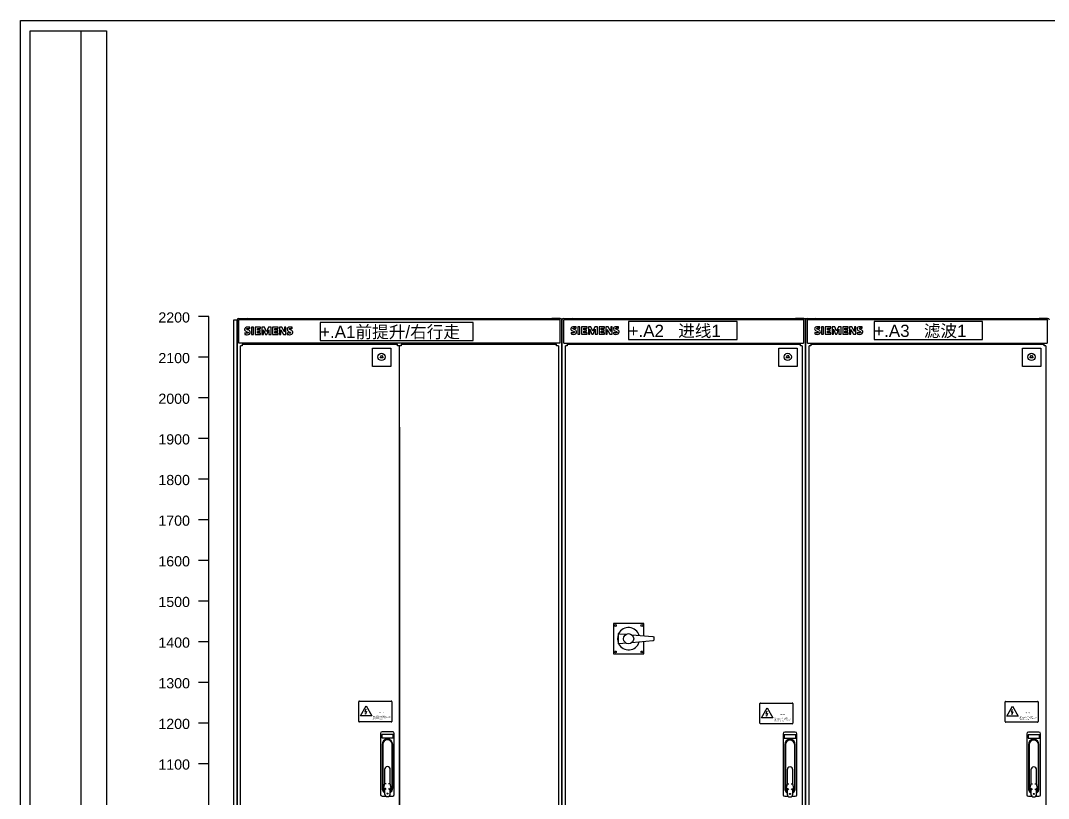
# Model space of a CAD drawing. Header units: inches. Extents: x 0 to 420, y 0 to 297.
# Drawn here: x 0.5 to 202.9, y 144.3 to 297.4 of the extents above; entities that cross this region are included whole.
import ezdxf
from ezdxf.enums import TextEntityAlignment as Align

# ---------------------------------------------------------------- set-up
doc = ezdxf.new("R2010")
doc.units = ezdxf.units.IN
doc.layers.add('Default', color=7, linetype='Continuous')
doc.layers.add('DV1_Default', color=7, linetype='Continuous')
doc.styles.add('SEACAD_arial_ttf', font='arial.ttf', dxfattribs={"height": 0.2})
doc.styles.add('SEACAD_arial_ttfB', font='arial.ttf', dxfattribs={"height": 0.2})

# ---------------------------------------------------------------- blocks, each defined once
blk = doc.blocks.new('SE')
at = {"layer": 'Default', "color": 7, "linetype": 'Continuous', "ltscale": 25.4}
for p, q in [((69.82, 229.31), (69.82, 232.92)), ((69.82, 232.92), (73.43, 232.92)), ((73.43, 232.92), (73.43, 229.31)), ((149.82, 229.31), (149.82, 232.92)), ((149.82, 232.92), (153.43, 232.92)), ((153.43, 232.92), (153.43, 229.31)), ((197.82, 229.31), (197.82, 232.92)), ((197.82, 232.92), (201.43, 232.92)), ((201.43, 232.92), (201.43, 229.31)), ((71.28, 230.96), (71.59, 231.5)), ((71.92, 230.96), (71.28, 230.96)), ((71.59, 231.5), (71.92, 230.96)), ((151.28, 230.96), (151.59, 231.5)), ((151.92, 230.96), (151.28, 230.96)), ((151.59, 231.5), (151.92, 230.96)), ((199.28, 230.96), (199.59, 231.5)), ((199.92, 230.96), (199.28, 230.96)), ((199.59, 231.5), (199.92, 230.96)), ((73.43, 229.31), (69.82, 229.31)), ((153.43, 229.31), (149.82, 229.31)), ((201.43, 229.31), (197.82, 229.31)), ((123.24, 178.7), (117.24, 178.7)), ((117.24, 178.7), (117.24, 172.7)), ((123.24, 176.27), (123.24, 178.7)), ((118.28, 174.7), (118.28, 176.7)), ((118.28, 176.7), (118.44, 176.68)), ((118.44, 176.68), (119.75, 176.57)), ((120.87, 176.47), (125.04, 176.11)), ((118.44, 174.71), (118.28, 174.7)), ((119.75, 174.82), (118.44, 174.71)), ((125.04, 175.28), (120.87, 174.92)), ((123.24, 172.7), (123.24, 175.13)), ((125.04, 176.11), (125.2, 176.1)), ((125.06, 175.28), (125.04, 175.28)), ((125.2, 176.1), (125.2, 175.44)), ((117.24, 172.7), (123.24, 172.7))]:
    blk.add_line(p, q, dxfattribs=at)
for centre, radius in [((71.58, 231.16), 0.722), ((151.58, 231.16), 0.722), ((199.58, 231.16), 0.722), ((117.64, 178.3), 0.18), ((122.84, 178.3), 0.18), ((120.24, 175.7), 1), ((117.64, 173.1), 0.18), ((122.84, 173.1), 0.18)]:
    blk.add_circle(centre, radius, dxfattribs=at)
for centre, radius, start, end in [((120.24, 175.7), 2.2, 152.9643, 207.0357), ((120.24, 175.7), 2.2, 17.1242, 152.9643), ((120.24, 175.7), 2.2, 207.0357, 342.8758), ((125.04, 175.44), 0.16, 274.9557, 360)]:
    blk.add_arc(centre, radius, start, end, dxfattribs=at)
at = {"layer": 'DV1_Default', "color": 7, "linetype": 'Continuous', "ltscale": 25.4}
for p, q in [((37.57, 239.1), (35.53, 239.1)), ((37.57, 63.1), (37.57, 239.1)), ((43.11, 238.38), (42.39, 238.38)), ((42.39, 238.38), (42.39, 63.1)), ((43.11, 238.38), (43.11, 63.1)), ((43.11, 238.38), (43.11, 63.1)), ((43.11, 238.38), (43.11, 63.1)), ((43.11, 238.38), (43.11, 63.1)), ((43.11, 238.38), (43.11, 63.1)), ((43.11, 238.38), (43.11, 79.1)), ((43.11, 63.1), (43.11, 238.38)), ((43.11, 238.38), (43.11, 63.1)), ((43.11, 63.1), (43.11, 238.38)), ((43.11, 63.1), (43.11, 238.38)), ((43.11, 63.1), (43.11, 238.38)), ((43.11, 238.38), (43.11, 63.1)), ((43.11, 238.38), (43.11, 63.1)), ((43.11, 238.38), (43.11, 63.1)), ((43.11, 238.38), (43.11, 79.1)), ((43.11, 63.1), (43.11, 238.38)), ((43.11, 238.38), (43.11, 63.1)), ((43.11, 63.1), (43.11, 238.38)), ((43.47, 238.74), (45.11, 238.74)), ((43.47, 238.74), (45.11, 238.74)), ((43.47, 238.74), (45.11, 238.74)), ((43.47, 238.74), (45.11, 238.74)), ((43.47, 238.74), (106.75, 238.74)), ((43.48, 233.86), (43.48, 238.5)), ((43.48, 238.5), (106.68, 238.5)), ((45.47, 238.5), (45.47, 238.74)), ((45.47, 238.5), (45.47, 238.74)), ((45.62, 236.71), (45.62, 236.99)), ((45.94, 237.01), (45.94, 235.57)), ((46.36, 237.01), (45.94, 237.01)), ((46.36, 235.57), (46.36, 237.01)), ((46.7, 237.01), (46.7, 235.57)), ((47.77, 237.01), (46.7, 237.01)), ((47.77, 236.75), (47.77, 237.01)), ((48.03, 237.01), (48.03, 235.57)), ((48.55, 237.01), (48.03, 237.01)), ((48.92, 236.13), (48.55, 237.01)), ((49.29, 237.01), (48.92, 236.13)), ((49.81, 237.01), (49.29, 237.01)), ((49.81, 235.57), (49.81, 237.01)), ((50.13, 237.01), (50.13, 235.57)), ((51.2, 237.01), (50.13, 237.01)), ((51.2, 236.75), (51.2, 237.01)), ((51.46, 237.01), (51.46, 235.57)), ((51.93, 237.01), (51.46, 237.01)), ((52.45, 236.1), (51.93, 237.01)), ((52.45, 237.01), (52.45, 236.1)), ((52.72, 237.01), (52.45, 237.01)), ((52.72, 235.57), (52.72, 237.01)), ((53.99, 236.71), (53.99, 236.99)), ((104.75, 238.5), (104.75, 238.74)), ((106.75, 238.74), (105.11, 238.74)), ((106.75, 238.74), (105.11, 238.74)), ((106.68, 238.5), (106.68, 233.86)), ((107.11, 238.38), (107.11, 63.1)), ((107.11, 238.38), (107.11, 63.1)), ((107.11, 238.38), (107.11, 63.1)), ((107.11, 238.38), (107.11, 63.1)), ((107.11, 238.38), (107.11, 63.1)), ((107.11, 238.38), (107.11, 79.1)), ((107.11, 63.1), (107.11, 238.38)), ((107.11, 238.38), (107.11, 63.1)), ((107.11, 238.38), (107.11, 63.1)), ((107.11, 238.38), (107.11, 63.1)), ((107.11, 238.38), (107.11, 63.1)), ((107.11, 238.38), (107.11, 63.1)), ((107.11, 238.38), (107.11, 63.1)), ((107.11, 238.38), (107.11, 79.1)), ((107.11, 63.1), (107.11, 238.38)), ((107.11, 238.38), (107.11, 63.1)), ((107.11, 63.1), (107.11, 238.38)), ((107.11, 63.1), (107.11, 238.38)), ((107.11, 63.1), (107.11, 238.38)), ((107.11, 238.38), (107.11, 63.1)), ((107.11, 238.38), (107.11, 63.1)), ((107.11, 238.38), (107.11, 63.1)), ((107.11, 238.38), (107.11, 79.1)), ((107.11, 63.1), (107.11, 238.38)), ((107.11, 238.38), (107.11, 63.1)), ((107.11, 63.1), (107.11, 238.38)), ((107.11, 238.38), (107.11, 63.1)), ((107.11, 238.38), (107.11, 63.1)), ((107.11, 238.38), (107.11, 63.1)), ((107.11, 238.38), (107.11, 63.1)), ((107.11, 238.38), (107.11, 63.1)), ((107.11, 238.38), (107.11, 79.1)), ((107.11, 63.1), (107.11, 238.38)), ((107.11, 238.38), (107.11, 63.1)), ((107.11, 238.38), (107.11, 63.1)), ((107.11, 238.38), (107.11, 63.1)), ((107.11, 238.38), (107.11, 63.1)), ((107.11, 238.38), (107.11, 63.1)), ((107.11, 238.38), (107.11, 63.1)), ((107.11, 238.38), (107.11, 79.1)), ((107.11, 63.1), (107.11, 238.38)), ((107.11, 238.38), (107.11, 63.1)), ((107.11, 63.1), (107.11, 238.38)), ((107.11, 63.1), (107.11, 238.38)), ((107.11, 63.1), (107.11, 238.38)), ((107.11, 238.38), (107.11, 63.1)), ((107.11, 238.38), (107.11, 63.1)), ((107.11, 238.38), (107.11, 63.1)), ((107.11, 238.38), (107.11, 79.1)), ((107.11, 63.1), (107.11, 238.38)), ((107.11, 238.38), (107.11, 63.1)), ((107.11, 63.1), (107.11, 238.38)), ((107.47, 238.74), (109.11, 238.74)), ((107.47, 238.74), (109.11, 238.74)), ((107.47, 238.74), (202.75, 238.74)), ((107.5, 233.85), (107.5, 238.53)), ((107.5, 238.53), (154.7, 238.53)), ((109.47, 238.74), (152.75, 238.74)), ((109.47, 238.53), (109.47, 238.74)), ((109.9, 236.8), (109.9, 237.07)), ((110.64, 237.09), (110.22, 237.09)), ((110.22, 237.09), (110.22, 235.65)), ((110.64, 235.65), (110.64, 237.09)), ((112.05, 237.09), (110.98, 237.09)), ((110.98, 237.09), (110.98, 235.65)), ((112.05, 236.83), (112.05, 237.09)), ((112.83, 237.09), (112.31, 237.09)), ((112.31, 237.09), (112.31, 235.65)), ((113.2, 236.21), (112.83, 237.09)), ((113.57, 237.09), (113.2, 236.21)), ((114.09, 237.09), (113.57, 237.09)), ((114.09, 235.65), (114.09, 237.09)), ((115.48, 237.09), (114.41, 237.09)), ((114.41, 237.09), (114.41, 235.65)), ((115.48, 236.83), (115.48, 237.09)), ((116.21, 237.09), (115.74, 237.09)), ((115.74, 237.09), (115.74, 235.65)), ((116.73, 236.18), (116.21, 237.09)), ((117, 237.09), (116.73, 237.09)), ((116.73, 237.09), (116.73, 236.18)), ((117, 235.65), (117, 237.09)), ((118.27, 236.8), (118.27, 237.07)), ((152.75, 238.53), (152.75, 238.74)), ((154.75, 238.74), (153.11, 238.74)), ((154.75, 238.74), (153.11, 238.74)), ((154.7, 238.53), (154.7, 233.85)), ((155.11, 63.1), (155.11, 238.38)), ((155.11, 238.38), (155.11, 235.37)), ((155.11, 238.38), (155.11, 63.1)), ((155.11, 238.38), (155.11, 235.37)), ((155.11, 238.38), (155.11, 235.37)), ((155.47, 238.74), (157.11, 238.74)), ((155.47, 238.74), (157.11, 238.74)), ((155.5, 233.85), (155.5, 238.53)), ((155.5, 238.53), (202.7, 238.53)), ((157.47, 238.74), (200.75, 238.74)), ((157.47, 238.53), (157.47, 238.74)), ((157.9, 236.8), (157.9, 237.07)), ((158.64, 237.09), (158.22, 237.09)), ((158.22, 237.09), (158.22, 235.65)), ((158.64, 235.65), (158.64, 237.09)), ((160.05, 237.09), (158.98, 237.09)), ((158.98, 237.09), (158.98, 235.65)), ((160.05, 236.83), (160.05, 237.09)), ((160.83, 237.09), (160.31, 237.09)), ((160.31, 237.09), (160.31, 235.65)), ((161.2, 236.21), (160.83, 237.09)), ((161.57, 237.09), (161.2, 236.21)), ((162.09, 237.09), (161.57, 237.09)), ((162.09, 235.65), (162.09, 237.09)), ((163.48, 237.09), (162.41, 237.09)), ((162.41, 237.09), (162.41, 235.65)), ((163.48, 236.83), (163.48, 237.09)), ((164.21, 237.09), (163.74, 237.09)), ((163.74, 237.09), (163.74, 235.65)), ((164.73, 236.18), (164.21, 237.09)), ((165, 237.09), (164.73, 237.09)), ((164.73, 237.09), (164.73, 236.18)), ((165, 235.65), (165, 237.09)), ((166.27, 236.8), (166.27, 237.07)), ((200.75, 238.53), (200.75, 238.74)), ((202.75, 238.74), (201.11, 238.74)), ((202.75, 238.74), (201.11, 238.74)), ((202.7, 238.53), (202.7, 233.85)), ((44.63, 235.89), (44.63, 235.6)), ((44.92, 236.2), (45.21, 236.07)), ((45.41, 236.42), (45.15, 236.54)), ((45.94, 235.57), (46.36, 235.57)), ((46.7, 235.57), (47.77, 235.57)), ((47.12, 236.75), (47.77, 236.75)), ((47.12, 236.42), (47.12, 236.75)), ((47.69, 236.42), (47.12, 236.42)), ((47.12, 236.18), (47.69, 236.18)), ((47.12, 235.84), (47.12, 236.18)), ((47.77, 235.84), (47.12, 235.84)), ((47.69, 236.18), (47.69, 236.42)), ((47.77, 235.57), (47.77, 235.84)), ((48.03, 235.57), (48.3, 235.57)), ((48.3, 236.52), (48.71, 235.57)), ((48.3, 235.57), (48.3, 236.52)), ((48.71, 235.57), (48.98, 235.57)), ((48.98, 235.57), (49.39, 236.52)), ((49.39, 236.52), (49.39, 235.57)), ((49.39, 235.57), (49.81, 235.57)), ((50.13, 235.57), (51.22, 235.57)), ((50.55, 236.42), (50.55, 236.75)), ((50.55, 236.75), (51.2, 236.75)), ((51.12, 236.42), (50.55, 236.42)), ((50.55, 236.18), (51.12, 236.18)), ((50.55, 235.84), (50.55, 236.18)), ((51.22, 235.84), (50.55, 235.84)), ((51.12, 236.18), (51.12, 236.42)), ((51.22, 235.57), (51.22, 235.84)), ((51.46, 235.57), (51.75, 235.57)), ((51.75, 236.48), (52.27, 235.57)), ((51.75, 235.57), (51.75, 236.48)), ((52.27, 235.57), (52.72, 235.57)), ((52.98, 235.89), (52.98, 235.6)), ((53.28, 236.2), (53.57, 236.07)), ((53.76, 236.42), (53.5, 236.54)), ((108.91, 235.97), (108.91, 235.68)), ((109.2, 236.28), (109.49, 236.15)), ((109.69, 236.51), (109.43, 236.62)), ((110.22, 235.65), (110.64, 235.65)), ((110.98, 235.65), (112.05, 235.65)), ((111.4, 236.51), (111.4, 236.83)), ((111.4, 236.83), (112.05, 236.83)), ((111.97, 236.51), (111.4, 236.51)), ((111.4, 235.92), (111.4, 236.26)), ((111.4, 236.26), (111.97, 236.26)), ((112.05, 235.92), (111.4, 235.92)), ((111.97, 236.26), (111.97, 236.51)), ((112.05, 235.65), (112.05, 235.92)), ((112.31, 235.65), (112.59, 235.65)), ((112.59, 235.65), (112.59, 236.6)), ((112.59, 236.6), (112.99, 235.65)), ((112.99, 235.65), (113.26, 235.65)), ((113.26, 235.65), (113.67, 236.6)), ((113.67, 236.6), (113.67, 235.65)), ((113.67, 235.65), (114.09, 235.65)), ((114.41, 235.65), (115.5, 235.65)), ((114.83, 236.51), (114.83, 236.83)), ((114.83, 236.83), (115.48, 236.83)), ((115.4, 236.51), (114.83, 236.51)), ((114.83, 235.92), (114.83, 236.26)), ((114.83, 236.26), (115.4, 236.26)), ((115.5, 235.92), (114.83, 235.92)), ((115.4, 236.26), (115.4, 236.51)), ((115.5, 235.65), (115.5, 235.92)), ((115.74, 235.65), (116.03, 235.65)), ((116.03, 235.65), (116.03, 236.57)), ((116.03, 236.57), (116.55, 235.65)), ((116.55, 235.65), (117, 235.65)), ((117.26, 235.97), (117.26, 235.68)), ((117.56, 236.28), (117.85, 236.15)), ((118.04, 236.51), (117.78, 236.62)), ((156.91, 235.97), (156.91, 235.68)), ((157.2, 236.28), (157.49, 236.15)), ((157.69, 236.51), (157.43, 236.62)), ((158.22, 235.65), (158.64, 235.65)), ((158.98, 235.65), (160.05, 235.65)), ((159.4, 236.51), (159.4, 236.83)), ((159.4, 236.83), (160.05, 236.83)), ((159.97, 236.51), (159.4, 236.51)), ((159.4, 235.92), (159.4, 236.26)), ((159.4, 236.26), (159.97, 236.26)), ((160.05, 235.92), (159.4, 235.92)), ((159.97, 236.26), (159.97, 236.51)), ((160.05, 235.65), (160.05, 235.92)), ((160.31, 235.65), (160.59, 235.65)), ((160.59, 235.65), (160.59, 236.6)), ((160.59, 236.6), (160.99, 235.65)), ((160.99, 235.65), (161.26, 235.65)), ((161.26, 235.65), (161.67, 236.6)), ((161.67, 236.6), (161.67, 235.65)), ((161.67, 235.65), (162.09, 235.65)), ((162.41, 235.65), (163.5, 235.65)), ((162.83, 236.51), (162.83, 236.83)), ((162.83, 236.83), (163.48, 236.83)), ((163.4, 236.51), (162.83, 236.51)), ((162.83, 235.92), (162.83, 236.26)), ((162.83, 236.26), (163.4, 236.26)), ((163.5, 235.92), (162.83, 235.92)), ((163.4, 236.26), (163.4, 236.51)), ((163.5, 235.65), (163.5, 235.92)), ((163.74, 235.65), (164.03, 235.65)), ((164.03, 235.65), (164.03, 236.57)), ((164.03, 236.57), (164.55, 235.65)), ((164.55, 235.65), (165, 235.65)), ((165.26, 235.97), (165.26, 235.68)), ((165.56, 236.28), (165.85, 236.15)), ((166.04, 236.51), (165.78, 236.62)), ((106.68, 233.86), (43.48, 233.86)), ((44.15, 233.34), (43.79, 233.34)), ((43.79, 68.14), (43.79, 233.34)), ((44.15, 233.34), (43.79, 233.34)), ((43.79, 68.14), (43.79, 233.34)), ((44.15, 233.7), (44.15, 233.34)), ((44.15, 233.7), (44.15, 233.34)), ((44.15, 233.7), (74.75, 233.7)), ((45.47, 233.7), (45.47, 233.86)), ((45.47, 233.7), (45.47, 233.86)), ((74.75, 233.34), (74.75, 233.7)), ((75.11, 233.34), (74.75, 233.34)), ((75.47, 233.34), (75.11, 233.34)), ((75.11, 68.14), (75.11, 233.34)), ((75.47, 233.7), (75.47, 233.34)), ((75.47, 233.7), (106.07, 233.7)), ((104.75, 233.7), (104.75, 233.86)), ((106.07, 233.34), (106.07, 233.7)), ((106.43, 233.34), (106.07, 233.34)), ((106.43, 233.34), (106.43, 68.14)), ((107.5, 233.85), (154.7, 233.85)), ((108.15, 233.34), (107.79, 233.34)), ((107.79, 68.14), (107.79, 233.34)), ((108.15, 233.7), (108.15, 233.34)), ((108.15, 233.7), (154.07, 233.7)), ((109.47, 233.7), (109.47, 233.85)), ((152.75, 233.7), (152.75, 233.85)), ((154.07, 233.34), (154.07, 233.7)), ((154.43, 233.34), (154.07, 233.34)), ((154.43, 233.34), (154.43, 68.14)), ((155.5, 233.85), (202.7, 233.85)), ((156.15, 233.34), (155.79, 233.34)), ((155.79, 68.14), (155.79, 233.34)), ((156.15, 233.7), (156.15, 233.34)), ((156.15, 233.7), (202.07, 233.7)), ((157.47, 233.7), (157.47, 233.85)), ((200.75, 233.7), (200.75, 233.85)), ((202.07, 233.34), (202.07, 233.7)), ((202.43, 233.34), (202.07, 233.34)), ((202.43, 233.34), (202.43, 68.14)), ((37.57, 231.1), (35.53, 231.1)), ((37.57, 223.1), (35.53, 223.1)), ((43.11, 63.1), (43.11, 222.38)), ((43.11, 63.1), (43.11, 222.38)), ((43.11, 63.1), (43.11, 222.38)), ((43.11, 63.1), (43.11, 222.38)), ((43.11, 63.1), (43.11, 222.38)), ((43.11, 63.1), (43.11, 222.38)), ((43.11, 63.1), (43.11, 222.38)), ((43.11, 63.1), (43.11, 222.38)), ((43.11, 63.1), (43.11, 222.38)), ((43.11, 63.1), (43.11, 222.38)), ((43.11, 63.1), (43.11, 222.38)), ((43.11, 63.1), (43.11, 222.38)), ((107.11, 63.1), (107.11, 222.38)), ((107.11, 63.1), (107.11, 222.38)), ((107.11, 63.1), (107.11, 222.38)), ((107.11, 63.1), (107.11, 222.38)), ((107.11, 63.1), (107.11, 222.38)), ((107.11, 63.1), (107.11, 222.38)), ((107.11, 63.1), (107.11, 222.38)), ((107.11, 63.1), (107.11, 222.38)), ((107.11, 63.1), (107.11, 222.38)), ((107.11, 63.1), (107.11, 222.38)), ((107.11, 63.1), (107.11, 222.38)), ((107.11, 63.1), (107.11, 222.38)), ((107.11, 63.1), (107.11, 222.38)), ((107.11, 63.1), (107.11, 222.38)), ((107.11, 63.1), (107.11, 222.38)), ((107.11, 63.1), (107.11, 222.38)), ((107.11, 63.1), (107.11, 222.38)), ((107.11, 63.1), (107.11, 222.38)), ((107.11, 63.1), (107.11, 222.38)), ((107.11, 63.1), (107.11, 222.38)), ((107.11, 63.1), (107.11, 222.38)), ((107.11, 63.1), (107.11, 222.38)), ((107.11, 63.1), (107.11, 222.38)), ((107.11, 63.1), (107.11, 222.38)), ((107.11, 63.1), (107.11, 222.38)), ((107.11, 63.1), (107.11, 222.38)), ((107.11, 63.1), (107.11, 222.38)), ((107.11, 63.1), (107.11, 222.38)), ((107.11, 63.1), (107.11, 222.38)), ((107.11, 63.1), (107.11, 222.38)), ((107.11, 63.1), (107.11, 222.38)), ((107.11, 63.1), (107.11, 222.38)), ((107.11, 63.1), (107.11, 222.38)), ((107.11, 63.1), (107.11, 222.38)), ((107.11, 63.1), (107.11, 222.38)), ((107.11, 63.1), (107.11, 222.38)), ((107.11, 63.1), (107.11, 222.38)), ((107.11, 63.1), (107.11, 222.38)), ((155.11, 63.1), (155.11, 222.38)), ((75.11, 217.34), (75.11, 68.14)), ((37.57, 215.1), (35.53, 215.1)), ((37.57, 207.1), (35.53, 207.1)), ((37.57, 199.1), (35.53, 199.1)), ((37.57, 191.1), (35.53, 191.1)), ((37.57, 183.1), (35.53, 183.1)), ((37.57, 175.1), (35.53, 175.1)), ((37.57, 167.1), (35.53, 167.1)), ((37.57, 159.1), (35.53, 159.1)), ((71.37, 157.06), (71.37, 145.06)), ((71.61, 156.84), (71.61, 156.2)), ((73.85, 156.84), (71.61, 156.84)), ((71.61, 156.2), (73.85, 156.2)), ((73.77, 157.38), (71.69, 157.38)), ((73.85, 156.2), (73.85, 156.84)), ((74.09, 145.06), (74.09, 157.06)), ((150.67, 157), (150.67, 145)), ((153.15, 156.78), (150.91, 156.78)), ((150.91, 156.78), (150.91, 156.14)), ((150.91, 156.14), (153.15, 156.14)), ((153.07, 157.32), (150.99, 157.32)), ((153.15, 156.14), (153.15, 156.78)), ((153.39, 145), (153.39, 157)), ((198.67, 157), (198.67, 145)), ((201.15, 156.78), (198.91, 156.78)), ((198.91, 156.78), (198.91, 156.14)), ((198.91, 156.14), (201.15, 156.14)), ((201.07, 157.32), (198.99, 157.32)), ((201.15, 156.14), (201.15, 156.78)), ((201.39, 145), (201.39, 157)), ((71.69, 154.9), (71.69, 146.26)), ((71.81, 154.9), (71.81, 146.26)), ((73.65, 146.26), (73.65, 154.9)), ((73.77, 146.26), (73.77, 154.9)), ((150.99, 154.84), (150.99, 146.2)), ((151.11, 154.84), (151.11, 146.2)), ((152.95, 146.2), (152.95, 154.84)), ((153.07, 146.2), (153.07, 154.84)), ((198.99, 154.84), (198.99, 146.2)), ((199.11, 154.84), (199.11, 146.2)), ((200.95, 146.2), (200.95, 154.84)), ((201.07, 146.2), (201.07, 154.84)), ((37.57, 151.1), (35.53, 151.1)), ((72.17, 149.96), (72.17, 147.15)), ((73.29, 147.15), (73.29, 149.96)), ((151.47, 149.9), (151.47, 147.09)), ((152.59, 147.09), (152.59, 149.9)), ((199.47, 149.9), (199.47, 147.09)), ((200.59, 147.09), (200.59, 149.9)), ((72.11, 146.94), (71.89, 146.1)), ((72.27, 146.26), (71.89, 146.1)), ((71.89, 146.1), (72.17, 145.95)), ((72.17, 147.15), (72.11, 146.94)), ((72.49, 147.11), (72.17, 147.15)), ((72.49, 146.15), (72.17, 145.95)), ((72.17, 145.95), (72.17, 145.18)), ((73.29, 147.15), (72.97, 147.11)), ((73.29, 145.95), (72.97, 146.15)), ((73.57, 146.1), (73.19, 146.26)), ((73.35, 146.94), (73.29, 147.15)), ((73.29, 145.95), (73.57, 146.1)), ((73.29, 145.18), (73.29, 145.95)), ((73.57, 146.1), (73.35, 146.94)), ((151.42, 146.88), (151.19, 146.04)), ((151.57, 146.21), (151.19, 146.04)), ((151.19, 146.04), (151.47, 145.89)), ((151.47, 147.09), (151.42, 146.88)), ((151.79, 147.05), (151.47, 147.09)), ((151.79, 146.09), (151.47, 145.89)), ((151.47, 145.89), (151.47, 145.12)), ((152.59, 147.09), (152.27, 147.05)), ((152.59, 145.89), (152.27, 146.09)), ((152.87, 146.04), (152.5, 146.21)), ((152.65, 146.88), (152.59, 147.09)), ((152.59, 145.89), (152.87, 146.04)), ((152.59, 145.12), (152.59, 145.89)), ((152.87, 146.04), (152.65, 146.88)), ((199.42, 146.88), (199.19, 146.04)), ((199.57, 146.21), (199.19, 146.04)), ((199.19, 146.04), (199.47, 145.89)), ((199.47, 147.09), (199.42, 146.88)), ((199.79, 147.05), (199.47, 147.09)), ((199.79, 146.09), (199.47, 145.89)), ((199.47, 145.89), (199.47, 145.12)), ((200.59, 147.09), (200.27, 147.05)), ((200.59, 145.89), (200.27, 146.09)), ((200.87, 146.04), (200.5, 146.21)), ((200.65, 146.88), (200.59, 147.09)), ((200.59, 145.89), (200.87, 146.04)), ((200.59, 145.12), (200.59, 145.89)), ((200.87, 146.04), (200.65, 146.88)), ((71.69, 144.74), (72.38, 144.74)), ((73.08, 144.74), (73.77, 144.74)), ((150.99, 144.68), (151.69, 144.68)), ((152.38, 144.68), (153.07, 144.68)), ((198.99, 144.68), (199.69, 144.68)), ((200.38, 144.68), (201.07, 144.68))]:
    blk.add_line(p, q, dxfattribs=at)
for points in [[(59.46, 237.92), (59.46, 234.41), (89.65, 234.41), (89.65, 237.92), (59.46, 237.92)], [(120.22, 238.12), (120.22, 234.61), (141.59, 234.61), (141.59, 238.12), (120.22, 238.12)], [(168.6, 238.12), (168.6, 234.61), (189.97, 234.61), (189.97, 238.12), (168.6, 238.12)]]:
    blk.add_lwpolyline(points, dxfattribs=at)
for centre in [(72.73, 145.22), (152.03, 145.16), (200.03, 145.16)]:
    blk.add_circle(centre, 0.1, dxfattribs=at)
for centre, radius, start, end in [((43.47, 238.38), 0.36, 90, 180), ((43.47, 238.38), 0.36, 90, 180), ((43.47, 238.38), 0.36, 90, 180), ((43.47, 238.38), 0.36, 90, 180), ((45.11, 238.38), 0.36, 20.1242, 90), ((45.11, 238.38), 0.36, 20.1242, 90), ((45.11, 238.38), 0.36, 19.3411, 90), ((45.11, 238.38), 0.36, 19.3411, 90), ((105.11, 238.38), 0.36, 90, 160.6589), ((105.11, 238.38), 0.36, 90, 160.6589), ((106.75, 238.38), 0.36, 0, 90), ((106.75, 238.38), 0.36, 0, 90), ((107.47, 238.38), 0.36, 90, 180), ((107.47, 238.38), 0.36, 90, 180), ((109.11, 238.38), 0.36, 24.9583, 90), ((109.11, 238.38), 0.36, 24.9583, 90), ((153.11, 238.38), 0.36, 90, 155.0417), ((153.11, 238.38), 0.36, 90, 155.0417), ((154.75, 238.38), 0.36, 0, 90), ((154.75, 238.38), 0.36, 0, 90), ((155.47, 238.38), 0.36, 90, 180), ((155.47, 238.38), 0.36, 90, 180), ((157.11, 238.38), 0.36, 24.9583, 90), ((157.11, 238.38), 0.36, 24.9583, 90), ((201.11, 238.38), 0.36, 90, 155.0417), ((201.11, 238.38), 0.36, 90, 155.0417), ((202.75, 238.38), 0.36, 0, 90), ((202.75, 238.38), 0.36, 0, 90), ((45.3, 236.97), 0.457, 233.9055, 250.1926), ((45.25, 235.73), 1.04, 69.5792, 80.5002), ((55.03, 246.98), 11.56, 259.8239, 261.0779), ((53.55, 235.87), 0.587, 38.9943, 69.08), ((53.62, 235.74), 1.04, 69.5678, 80.6269), ((53.66, 236), 0.428, 307.4418, 35.0659), ((71.69, 157.06), 0.32, 90, 180), ((72.73, 154.9), 1.04, 0, 180), ((73.77, 157.06), 0.32, 0, 90), ((150.99, 157), 0.32, 90, 180), ((153.07, 157), 0.32, 0, 90), ((198.99, 157), 0.32, 90, 180), ((201.07, 157), 0.32, 0, 90), ((72.73, 154.9), 0.92, 0, 180), ((152.03, 154.84), 1.04, 0, 180), ((152.03, 154.84), 0.92, 0, 180), ((200.03, 154.84), 1.04, 0, 180), ((200.03, 154.84), 0.92, 0, 180), ((72.73, 149.96), 0.56, 0, 180), ((152.03, 149.9), 0.56, 0, 180), ((200.03, 149.9), 0.56, 0, 180), ((72.73, 146.26), 1.04, 180, 237.421), ((72.73, 146.26), 0.92, 180, 232.5048), ((72.73, 146.26), 1.04, 302.579, 360), ((72.73, 146.26), 0.92, 307.4952, 360), ((152.03, 146.2), 1.04, 180, 237.421), ((152.03, 146.2), 0.92, 180, 232.5048), ((152.03, 146.2), 0.92, 307.4952, 360), ((152.03, 146.2), 1.04, 302.579, 360), ((200.03, 146.2), 1.04, 180, 237.421), ((200.03, 146.2), 0.92, 180, 232.5048), ((200.03, 146.2), 0.92, 307.4952, 360), ((200.03, 146.2), 1.04, 302.579, 360), ((71.69, 145.06), 0.32, 180, 270), ((72.73, 145.18), 0.56, 180, 360), ((72.73, 146.26), 1.04, 264.4887, 275.5113), ((73.77, 145.06), 0.32, 270, 360), ((150.99, 145), 0.32, 180, 270), ((152.03, 145.12), 0.56, 180, 360), ((152.03, 146.2), 1.04, 264.4887, 275.5113), ((153.07, 145), 0.32, 270, 360), ((198.99, 145), 0.32, 180, 270), ((200.03, 145.12), 0.56, 180, 360), ((200.03, 146.2), 1.04, 264.4887, 275.5113), ((201.07, 145), 0.32, 270, 360)]:
    blk.add_arc(centre, radius, start, end, dxfattribs=at)
for points, knots in [([(44.76, 236.92), (44.65, 236.84), (44.59, 236.74), (44.59, 236.43), (44.7, 236.3), (44.92, 236.2)], [0, 0, 0, 0, 0.44898, 0.44898, 1, 1, 1, 1]), ([(45.62, 236.99), (45.49, 237.02), (45.35, 237.04), (45.01, 237.04), (44.87, 237), (44.76, 236.92)], [0, 0, 0, 0, 0.450935, 0.450935, 1, 1, 1, 1]), ([(53.13, 236.92), (53.02, 236.84), (52.97, 236.74), (52.97, 236.43), (53.07, 236.29), (53.28, 236.2)], [0, 0, 0, 0, 0.442211, 0.442211, 1, 1, 1, 1]), ([(53.99, 236.99), (53.84, 237.02), (53.7, 237.04), (53.38, 237.04), (53.23, 237), (53.13, 236.92)], [0, 0, 0, 0, 0.416867, 0.416867, 1, 1, 1, 1]), ([(109.04, 237), (108.93, 236.93), (108.87, 236.82), (108.87, 236.68), (108.87, 236.51), (108.98, 236.38), (109.2, 236.28)], [0, 0, 0, 0, 0.403683, 0.403683, 0.403683, 1, 1, 1, 1]), ([(109.9, 237.07), (109.77, 237.1), (109.63, 237.12), (109.48, 237.12), (109.29, 237.12), (109.15, 237.08), (109.04, 237)], [0, 0, 0, 0, 0.475386, 0.475386, 0.475386, 1, 1, 1, 1]), ([(117.41, 237), (117.3, 236.93), (117.25, 236.82), (117.25, 236.68), (117.25, 236.51), (117.35, 236.37), (117.56, 236.28)], [0, 0, 0, 0, 0.404744, 0.404744, 0.404744, 1, 1, 1, 1]), ([(118.27, 237.07), (118.12, 237.1), (117.98, 237.12), (117.85, 237.12), (117.66, 237.12), (117.51, 237.08), (117.41, 237)], [0, 0, 0, 0, 0.473229, 0.473229, 0.473229, 1, 1, 1, 1]), ([(157.04, 237), (156.93, 236.93), (156.87, 236.82), (156.87, 236.68), (156.87, 236.51), (156.98, 236.38), (157.2, 236.28)], [0, 0, 0, 0, 0.403683, 0.403683, 0.403683, 1, 1, 1, 1]), ([(157.9, 237.07), (157.77, 237.1), (157.63, 237.12), (157.48, 237.12), (157.29, 237.12), (157.15, 237.08), (157.04, 237)], [0, 0, 0, 0, 0.475386, 0.475386, 0.475386, 1, 1, 1, 1]), ([(165.41, 237), (165.3, 236.93), (165.25, 236.82), (165.25, 236.68), (165.25, 236.51), (165.35, 236.37), (165.56, 236.28)], [0, 0, 0, 0, 0.404744, 0.404744, 0.404744, 1, 1, 1, 1]), ([(166.27, 237.07), (166.12, 237.1), (165.98, 237.12), (165.85, 237.12), (165.66, 237.12), (165.51, 237.08), (165.41, 237)], [0, 0, 0, 0, 0.473229, 0.473229, 0.473229, 1, 1, 1, 1]), ([(44.63, 235.6), (44.7, 235.58), (44.79, 235.57), (44.97, 235.54), (45.04, 235.53), (45.29, 235.53), (45.44, 235.57), (45.67, 235.75), (45.73, 235.86), (45.73, 236.18), (45.62, 236.32), (45.41, 236.42)], [0, 0, 0, 0, 0.074888, 0.074888, 0.149777, 0.149777, 0.407726, 0.407726, 0.665675, 0.665675, 1, 1, 1, 1]), ([(45.21, 236.07), (45.29, 236.04), (45.33, 235.99), (45.33, 235.85), (45.24, 235.81), (44.96, 235.81), (44.81, 235.83), (44.63, 235.89)], [0, 0, 0, 0, 0.293328, 0.293328, 0.727454, 0.727454, 1, 1, 1, 1]), ([(45.03, 236.6), (45.01, 236.62), (45, 236.64), (45, 236.74), (45.08, 236.78), (45.3, 236.78), (45.36, 236.77), (45.42, 236.76)], [0, 0, 0, 0, 0.204215, 0.204215, 0.743115, 0.743115, 1, 1, 1, 1]), ([(53.57, 236.07), (53.61, 236.04), (53.65, 236.02), (53.67, 235.99), (53.68, 235.97), (53.68, 235.85), (53.6, 235.81), (53.34, 235.81), (53.19, 235.83), (52.98, 235.89)], [0, 0, 0, 0, 0.154452, 0.154452, 0.308903, 0.308903, 0.737506, 0.737506, 1, 1, 1, 1]), ([(53.23, 235.55), (53.33, 235.54), (53.41, 235.53), (53.66, 235.53), (53.81, 235.57), (53.92, 235.66)], [0, 0, 0, 0, 0.236593, 0.236593, 1, 1, 1, 1]), ([(53.5, 236.54), (53.42, 236.58), (53.37, 236.62), (53.37, 236.74), (53.45, 236.78), (53.67, 236.78), (53.73, 236.77), (53.79, 236.76)], [0, 0, 0, 0, 0.300021, 0.300021, 0.783105, 0.783105, 1, 1, 1, 1]), ([(108.91, 235.68), (108.99, 235.66), (109.07, 235.65), (109.16, 235.64), (109.25, 235.62), (109.32, 235.61), (109.38, 235.61), (109.57, 235.61), (109.72, 235.66), (109.84, 235.74), (109.95, 235.83), (110.01, 235.94), (110.01, 236.08), (110.01, 236.26), (109.9, 236.4), (109.69, 236.51)], [0, 0, 0, 0, 0.526228, 0.526228, 0.526228, 0.984525, 0.984525, 0.984525, 0.98961, 0.98961, 0.98961, 0.993829, 0.993829, 0.993829, 1, 1, 1, 1]), ([(109.49, 236.15), (109.57, 236.12), (109.61, 236.08), (109.61, 236.02), (109.61, 235.93), (109.52, 235.89), (109.35, 235.89), (109.24, 235.89), (109.09, 235.92), (108.91, 235.97)], [0, 0, 0, 0, 0.354975, 0.354975, 0.354975, 0.995347, 0.995347, 0.995347, 1, 1, 1, 1]), ([(109.31, 236.68), (109.29, 236.7), (109.28, 236.72), (109.28, 236.75), (109.28, 236.82), (109.36, 236.86), (109.51, 236.86), (109.58, 236.86), (109.64, 236.86), (109.7, 236.85)], [0, 0, 0, 0, 0.207098, 0.207098, 0.207098, 0.997947, 0.997947, 0.997947, 1, 1, 1, 1]), ([(117.85, 236.15), (117.89, 236.12), (117.93, 236.1), (117.94, 236.08), (117.95, 236.07), (117.96, 236.05), (117.96, 236.02), (117.96, 235.93), (117.88, 235.89), (117.72, 235.89), (117.62, 235.89), (117.47, 235.92), (117.26, 235.97)], [0, 0, 0, 0, 0.600141, 0.600141, 0.600141, 0.99168, 0.99168, 0.99168, 0.995195, 0.995195, 0.995195, 1, 1, 1, 1]), ([(117.51, 235.64), (117.61, 235.62), (117.69, 235.61), (117.75, 235.61), (117.94, 235.61), (118.09, 235.66), (118.2, 235.74)], [0, 0, 0, 0, 0.327653, 0.327653, 0.327653, 1, 1, 1, 1]), ([(117.78, 236.62), (117.7, 236.66), (117.65, 236.7), (117.65, 236.75), (117.65, 236.82), (117.73, 236.86), (117.88, 236.86), (117.95, 236.86), (118.01, 236.86), (118.07, 236.85)], [0, 0, 0, 0, 0.393505, 0.393505, 0.393505, 0.997995, 0.997995, 0.997995, 1, 1, 1, 1]), ([(118.2, 235.74), (118.31, 235.82), (118.37, 235.94), (118.37, 236.08), (118.37, 236.17), (118.34, 236.26), (118.29, 236.33)], [0, 0, 0, 0, 0.60814, 0.60814, 0.60814, 1, 1, 1, 1]), ([(156.91, 235.68), (156.99, 235.66), (157.07, 235.65), (157.16, 235.64), (157.25, 235.62), (157.32, 235.61), (157.38, 235.61), (157.57, 235.61), (157.72, 235.66), (157.84, 235.74), (157.95, 235.83), (158.01, 235.94), (158.01, 236.08), (158.01, 236.26), (157.9, 236.4), (157.69, 236.51)], [0, 0, 0, 0, 0.526228, 0.526228, 0.526228, 0.984525, 0.984525, 0.984525, 0.98961, 0.98961, 0.98961, 0.993829, 0.993829, 0.993829, 1, 1, 1, 1]), ([(157.49, 236.15), (157.57, 236.12), (157.61, 236.08), (157.61, 236.02), (157.61, 235.93), (157.52, 235.89), (157.35, 235.89), (157.24, 235.89), (157.09, 235.92), (156.91, 235.97)], [0, 0, 0, 0, 0.354975, 0.354975, 0.354975, 0.995347, 0.995347, 0.995347, 1, 1, 1, 1]), ([(157.31, 236.68), (157.29, 236.7), (157.28, 236.72), (157.28, 236.75), (157.28, 236.82), (157.36, 236.86), (157.51, 236.86), (157.58, 236.86), (157.64, 236.86), (157.7, 236.85)], [0, 0, 0, 0, 0.207098, 0.207098, 0.207098, 0.997947, 0.997947, 0.997947, 1, 1, 1, 1]), ([(165.85, 236.15), (165.89, 236.12), (165.93, 236.1), (165.94, 236.08), (165.95, 236.07), (165.96, 236.05), (165.96, 236.02), (165.96, 235.93), (165.88, 235.89), (165.72, 235.89), (165.62, 235.89), (165.47, 235.92), (165.26, 235.97)], [0, 0, 0, 0, 0.600141, 0.600141, 0.600141, 0.99168, 0.99168, 0.99168, 0.995195, 0.995195, 0.995195, 1, 1, 1, 1]), ([(165.51, 235.64), (165.61, 235.62), (165.69, 235.61), (165.75, 235.61), (165.94, 235.61), (166.09, 235.66), (166.2, 235.74)], [0, 0, 0, 0, 0.327653, 0.327653, 0.327653, 1, 1, 1, 1]), ([(165.78, 236.62), (165.7, 236.66), (165.65, 236.7), (165.65, 236.75), (165.65, 236.82), (165.73, 236.86), (165.88, 236.86), (165.95, 236.86), (166.01, 236.86), (166.07, 236.85)], [0, 0, 0, 0, 0.393505, 0.393505, 0.393505, 0.997995, 0.997995, 0.997995, 1, 1, 1, 1]), ([(166.2, 235.74), (166.31, 235.82), (166.37, 235.94), (166.37, 236.08), (166.37, 236.17), (166.34, 236.26), (166.29, 236.33)], [0, 0, 0, 0, 0.60814, 0.60814, 0.60814, 1, 1, 1, 1])]:
    blk.add_open_spline(points, degree=3, knots=knots, dxfattribs=at)
for points in [[(109.43, 236.62), (109.37, 236.64), (109.33, 236.66), (109.31, 236.68)], [(109.7, 236.85), (109.76, 236.84), (109.83, 236.82), (109.9, 236.8)], [(117.26, 235.68), (117.33, 235.67), (117.42, 235.65), (117.51, 235.64)], [(118.29, 236.33), (118.24, 236.4), (118.15, 236.46), (118.04, 236.51)], [(118.07, 236.85), (118.13, 236.84), (118.2, 236.82), (118.27, 236.8)], [(157.43, 236.62), (157.37, 236.64), (157.33, 236.66), (157.31, 236.68)], [(157.7, 236.85), (157.76, 236.84), (157.83, 236.82), (157.9, 236.8)], [(165.26, 235.68), (165.33, 235.67), (165.42, 235.65), (165.51, 235.64)], [(166.29, 236.33), (166.24, 236.4), (166.15, 236.46), (166.04, 236.51)], [(166.07, 236.85), (166.13, 236.84), (166.2, 236.82), (166.27, 236.8)]]:
    blk.add_open_spline(points, degree=3, dxfattribs=at)
at = {"layer": 'DV1_Default', "color": 7, "linetype": 'Continuous', "ltscale": 25.4, "style": 'SEACAD_arial_ttf'}
for s, height, p in [('2200', 2, (27.63, 239.94)), ('+.A1前提升/右行走', 2.4, (59.46, 237.29)), ('+.A2   进线1', 2.4, (120.22, 237.5)), ('+.A3   滤波1', 2.4, (168.6, 237.5)), ('2100', 2, (27.63, 231.94)), ('2000', 2, (27.63, 223.94)), ('1900', 2, (27.63, 215.94)), ('1800', 2, (27.63, 207.94)), ('1700', 2, (27.63, 199.94)), ('1600', 2, (27.63, 191.94)), ('1500', 2, (27.63, 183.94)), ('1400', 2, (27.63, 175.94)), ('1300', 2, (27.63, 167.94)), ('1200', 2, (27.63, 159.94)), ('1100', 2, (27.63, 151.94))]:
    blk.add_text(s, height=height, dxfattribs=at).set_placement(p, align=Align.TOP_LEFT)
blk = doc.blocks.new('817387')
at = {"layer": 'Default', "color": 7, "linetype": 'Continuous', "ltscale": 25.4}
for p, q in [((194.41, 159.38), (194.41, 163.25)), ((194.52, 163.35), (200.8, 163.35)), ((194.71, 160.47), (195.83, 162.4)), ((195.83, 162.4), (196.94, 160.47)), ((200.91, 163.25), (200.91, 159.38)), ((196.94, 160.47), (194.71, 160.47)), ((195.81, 161.79), (195.58, 161.23)), ((195.58, 161.23), (195.93, 161.31)), ((195.93, 161.31), (195.74, 160.79)), ((195.74, 160.79), (195.74, 160.9)), ((195.74, 160.79), (195.81, 160.87)), ((200.8, 159.27), (194.52, 159.27))]:
    blk.add_line(p, q, dxfattribs=at)
for centre, start, end in [((194.52, 163.25), 90, 180), ((200.8, 163.25), 0, 90), ((194.52, 159.38), 180, 270), ((200.8, 159.38), 270, 360)]:
    blk.add_arc(centre, 0.104, start, end, dxfattribs=at)
at = {"layer": 'Default', "color": 7, "linetype": 'Continuous', "ltscale": 25.4, "style": 'SEACAD_arial_ttfB'}
for s, height, p in [('HAZARDOUS VOITAGE REMAINS', 0.1249, (197.16, 160.48)), ('FOR 5 MINUTES AFTER REMOVING MAIN ', 0.1249, (197.16, 160.28)), ('POWER SUPPLY.MORE THAN ONE LIVE ', 0.1249, (197.16, 160.08)), ('DANGER', 0.167, (198.33, 161.18)), ('CIRCUIT.SEE DIAGRAM', 0.1249, (197.16, 159.88))]:
    blk.add_text(s, height=height, dxfattribs=at).set_placement(p, align=Align.TOP_LEFT)
blk = doc.blocks.new('817463')
at = {"layer": 'Default', "color": 7, "linetype": 'Continuous', "ltscale": 25.4}
for p, q in [((146.09, 159.06), (146.09, 162.93)), ((146.2, 163.03), (152.48, 163.03)), ((146.39, 160.15), (147.51, 162.08)), ((147.51, 162.08), (148.62, 160.15)), ((152.59, 162.93), (152.59, 159.06)), ((148.62, 160.15), (146.39, 160.15)), ((147.49, 161.47), (147.26, 160.91)), ((147.26, 160.91), (147.61, 160.99)), ((147.61, 160.99), (147.42, 160.47)), ((147.42, 160.47), (147.42, 160.58)), ((147.42, 160.47), (147.49, 160.55)), ((152.48, 158.95), (146.2, 158.95))]:
    blk.add_line(p, q, dxfattribs=at)
for centre, start, end in [((146.2, 162.93), 90, 180), ((152.48, 162.93), 0, 90), ((146.2, 159.06), 180, 270), ((152.48, 159.06), 270, 360)]:
    blk.add_arc(centre, 0.104, start, end, dxfattribs=at)
at = {"layer": 'Default', "color": 7, "linetype": 'Continuous', "ltscale": 25.4, "style": 'SEACAD_arial_ttfB'}
for s, height, p in [('HAZARDOUS VOITAGE REMAINS', 0.1249, (148.84, 160.16)), ('FOR 5 MINUTES AFTER REMOVING MAIN ', 0.1249, (148.84, 159.96)), ('DANGER', 0.167, (150.01, 160.86)), ('CIRCUIT.SEE DIAGRAM', 0.1249, (148.84, 159.56)), ('POWER SUPPLY.MORE THAN ONE LIVE ', 0.1249, (148.84, 159.76))]:
    blk.add_text(s, height=height, dxfattribs=at).set_placement(p, align=Align.TOP_LEFT)
blk = doc.blocks.new('817604')
at = {"layer": 'Default', "color": 7, "linetype": 'Continuous', "ltscale": 25.4}
for p, q in [((67.11, 159.43), (67.11, 163.31)), ((67.21, 163.41), (73.5, 163.41)), ((67.41, 160.53), (68.52, 162.46)), ((68.52, 162.46), (69.64, 160.53)), ((73.6, 163.31), (73.6, 159.43)), ((69.64, 160.53), (67.41, 160.53)), ((68.51, 161.85), (68.28, 161.29)), ((68.28, 161.29), (68.62, 161.37)), ((68.62, 161.37), (68.44, 160.85)), ((68.44, 160.85), (68.44, 160.96)), ((68.44, 160.85), (68.51, 160.93)), ((73.5, 159.33), (67.21, 159.33))]:
    blk.add_line(p, q, dxfattribs=at)
for centre, start, end in [((67.21, 163.31), 90, 180), ((73.5, 163.31), 0, 90), ((67.21, 159.43), 180, 270), ((73.5, 159.43), 270, 360)]:
    blk.add_arc(centre, 0.104, start, end, dxfattribs=at)
at = {"layer": 'Default', "color": 7, "linetype": 'Continuous', "ltscale": 25.4, "style": 'SEACAD_arial_ttfB'}
for s, height, p in [('CIRCUIT.SEE DIAGRAM', 0.1249, (69.85, 159.94)), ('HAZARDOUS VOITAGE REMAINS', 0.1249, (69.85, 160.54)), ('FOR 5 MINUTES AFTER REMOVING MAIN ', 0.1249, (69.85, 160.34)), ('POWER SUPPLY.MORE THAN ONE LIVE ', 0.1249, (69.85, 160.14)), ('DANGER', 0.167, (71.03, 161.24))]:
    blk.add_text(s, height=height, dxfattribs=at).set_placement(p, align=Align.TOP_LEFT)

msp = doc.modelspace()

# ---------------------------------------------------------------- linework, layer by layer
at = {"layer": 'Default', "color": 7, "linetype": 'Continuous', "ltscale": 25.4}
for p, q in [((0.48, 0.42), (0.48, 297.37)), ((0.48, 297.37), (420.38, 297.37)), ((2.35, 2.34), (2.35, 295.37)), ((2.35, 295.37), (17.41, 295.37)), ((12.42, 22.38), (12.42, 295.37)), ((17.41, 295.37), (17.41, 2.29))]:
    msp.add_line(p, q, dxfattribs=at)

# ---------------------------------------------------------------- block references
at = {"layer": 'Default'}
msp.add_blockref('SE', (0, 0), dxfattribs=at)
at = {"layer": 'Default', "color": 7, "linetype": 'Continuous', "ltscale": 25.4}
for name in ['817604', '817463', '817387']:
    msp.add_blockref(name, (0, 0), dxfattribs=at)

doc.saveas('drawing.dxf')
